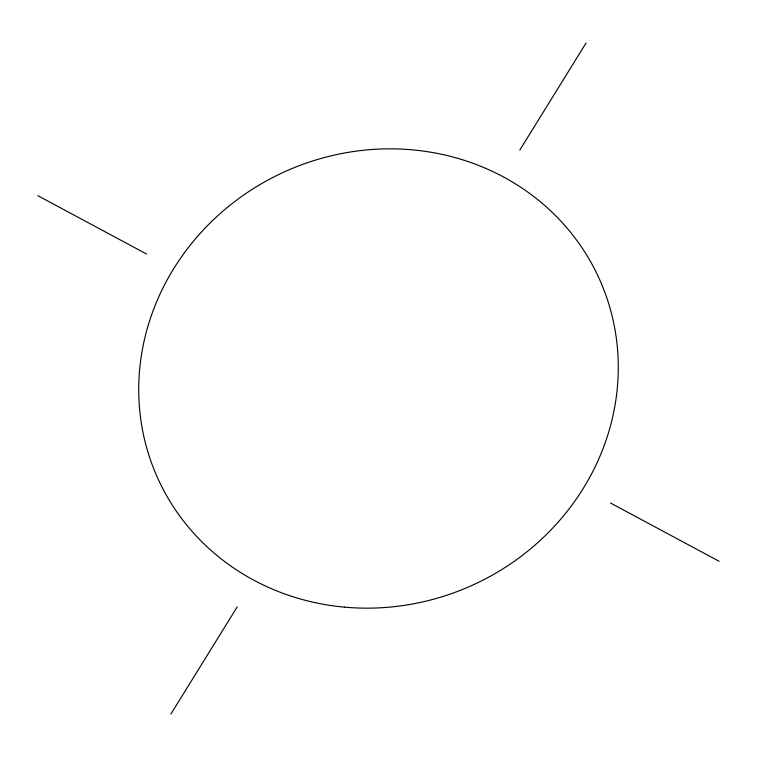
<?xml version="1.0" encoding="UTF-8"?>
<svg xmlns="http://www.w3.org/2000/svg" width="757" height="757" viewBox="0 0 757 757"><rect width="100%" height="100%" fill="white"/><g stroke="black" fill="none" stroke-linecap="round" stroke-linejoin="round"><path stroke-width="1.14" d="M170.95 713.983L237.187 606.925M519.813 150.075L586.05 43.017M37.85 195.685L146.565 254.03M610.435 502.97L719.15 561.316M344.416 607.133A242.24 227.053 -24.1 0 0 601.086 282.919A242.24 227.053 -24.1 0 0 189.998 245.448A242.24 227.053 -24.1 0 0 344.416 607.133"/></g></svg>
